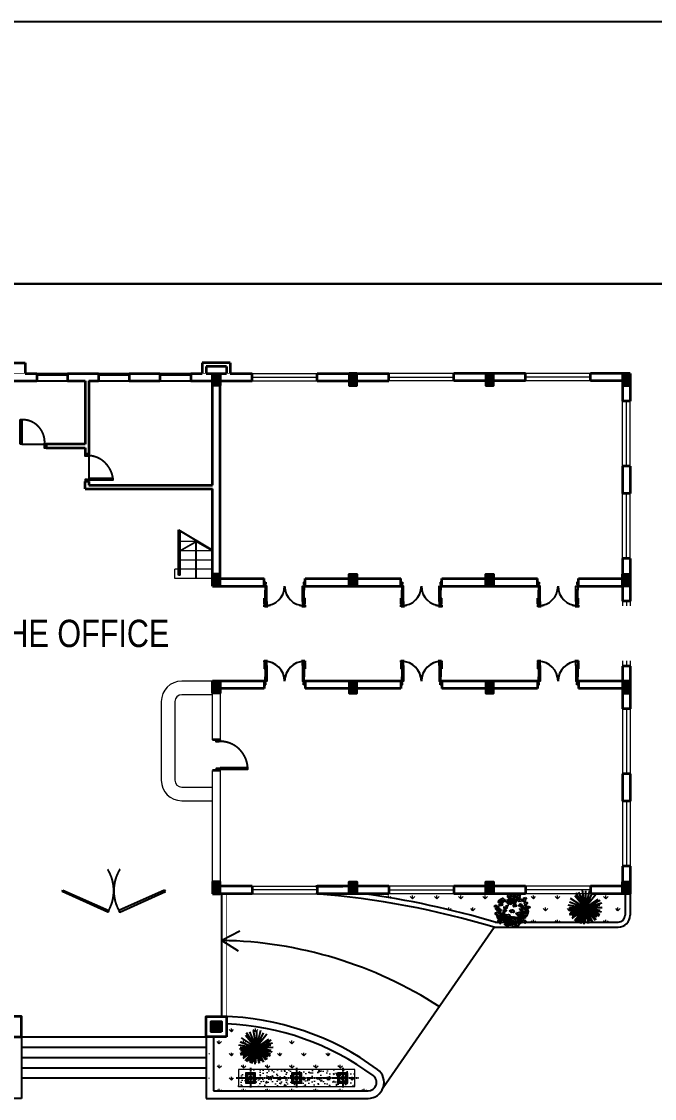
# Model space of a CAD drawing. Extents: x -399171 to -208330, y 1233220 to 1338350.
# Drawn here: x -248999 to -230477, y 1304182 to 1335683 of the extents above; entities that cross this region are included whole.
import ezdxf

# ---------------------------------------------------------------- set-up
doc = ezdxf.new("R2010")
doc.units = 0
doc.linetypes.add('CENTER', pattern=[50.8, 31.75, -6.35, 6.35, -6.35])
doc.linetypes.add('HIDDEN', pattern=[9.525, 6.35, -3.175])
for name, color, linetype in [('1', 1, 'CENTER'), ('2', 2, 'HIDDEN'), ('3', 3, 'Continuous'), ('4', 4, 'Continuous'), ('c', 7, 'Continuous'), ('EVERGREEN', 3, 'Continuous'), ('m1', 144, 'Continuous'), ('NOITHAT', 13, 'Continuous'), ('Road - Đường', 4, 'Continuous'), ('Vat lieu 2', 48, 'Continuous')]:
    doc.layers.add(name, color=color, linetype=linetype)
for name, color, linetype, lineweight in [('8', 8, 'Continuous', 13), ('DTHAY', 4, 'Continuous', 20), ('HATCH', 250, 'Continuous', 9), ('sieu nho', 19, 'Continuous', 9), ('thay2', 151, 'Continuous', 15), ('TUONG', 4, 'Continuous', 35)]:
    doc.layers.add(name, color=color, linetype=linetype, lineweight=lineweight)
doc.styles.add('style1', font='arial.ttf', dxfattribs={"width": 0.8})
pattern_1 = [(90, (497128.1, 1240019.6), (-353.55339, 353.55339), [93.75, -613.35678]), (45, (497128.1, 1240019.6), (-353.5534, 353.5534), [93.75, -406.25]), (135, (497128.1, 1240019.6), (-353.5534, -353.5534), [93.75, -406.25])]

# ---------------------------------------------------------------- blocks, each defined once
blk = doc.blocks.new('A$C76754308')
at = {"color": 0}
for points in [[(0.461, 0.829), (0.49, 0.849), (0.476, 0.883), (0.446, 0.9), (0.471, 0.917), (0.485, 0.966), (0.414, 0.966), (0.381, 0.942), (0.417, 0.904), (0.412, 0.868), (0.437, 0.86)], [(0.592, 0.874), (0.569, 0.875), (0.55, 0.909), (0.528, 0.898), (0.499, 0.928), (0.505, 0.957), (0.531, 0.982), (0.554, 0.967), (0.568, 0.929), (0.593, 0.92), (0.618, 0.93), (0.633, 0.911)], [(0.665, 0.841), (0.683, 0.88), (0.671, 0.906), (0.683, 0.936), (0.716, 0.948), (0.751, 0.93), (0.738, 0.892), (0.747, 0.862), (0.7, 0.828)], [(0.05, 0.645), (0.071, 0.638), (0.081, 0.6), (0.105, 0.605), (0.125, 0.568), (0.112, 0.542), (0.08, 0.524), (0.061, 0.545), (0.058, 0.586), (0.036, 0.601), (0.009, 0.597), (0, 0.62)], [(0.25, 0.703), (0.258, 0.738), (0.224, 0.753), (0.191, 0.746), (0.198, 0.775), (0.175, 0.821), (0.123, 0.773), (0.115, 0.733), (0.167, 0.729), (0.188, 0.699), (0.212, 0.71)], [(0.14, 0.642), (0.154, 0.686), (0.19, 0.664), (0.205, 0.691), (0.234, 0.647), (0.207, 0.647), (0.2, 0.635), (0.171, 0.642), (0.159, 0.628)], [(0.292, 0.732), (0.264, 0.766), (0.236, 0.766), (0.215, 0.791), (0.219, 0.826), (0.25, 0.849), (0.278, 0.82), (0.309, 0.815), (0.319, 0.758)], [(0.328, 0.611), (0.335, 0.579), (0.272, 0.582), (0.289, 0.548), (0.347, 0.553), (0.379, 0.565), (0.386, 0.616), (0.408, 0.64)], [(0.43, 0.72), (0.386, 0.706), (0.382, 0.748), (0.352, 0.743), (0.369, 0.792), (0.385, 0.771), (0.399, 0.773), (0.411, 0.745), (0.43, 0.744)], [(0.473, 0.768), (0.493, 0.792), (0.529, 0.741), (0.546, 0.775), (0.507, 0.818), (0.479, 0.836), (0.434, 0.811), (0.401, 0.814)], [(0.504, 0.688), (0.5, 0.732), (0.473, 0.736), (0.459, 0.761), (0.427, 0.768), (0.437, 0.749), (0.439, 0.72), (0.413, 0.698), (0.415, 0.674), (0.449, 0.698), (0.473, 0.674)], [(0.577, 0.758), (0.584, 0.727), (0.521, 0.729), (0.538, 0.695), (0.596, 0.7), (0.628, 0.712), (0.635, 0.763), (0.657, 0.787)], [(0.538, 0.867), (0.579, 0.852), (0.604, 0.867), (0.635, 0.857), (0.65, 0.826), (0.635, 0.79), (0.596, 0.799), (0.567, 0.787), (0.529, 0.831)], [(0.553, 0.613), (0.567, 0.657), (0.604, 0.635), (0.618, 0.662), (0.647, 0.618), (0.621, 0.618), (0.613, 0.606), (0.584, 0.613), (0.572, 0.599)], [(0.686, 0.831), (0.727, 0.816), (0.751, 0.831), (0.782, 0.821), (0.797, 0.79), (0.782, 0.753), (0.744, 0.763), (0.715, 0.751), (0.676, 0.794)], [(0.735, 0.602), (0.716, 0.644), (0.758, 0.652), (0.751, 0.682), (0.801, 0.669), (0.782, 0.651), (0.784, 0.637), (0.758, 0.623), (0.759, 0.604)], [(0.786, 0.564), (0.813, 0.545), (0.765, 0.505), (0.8, 0.491), (0.839, 0.534), (0.854, 0.564), (0.826, 0.606), (0.825, 0.639)], [(0.925, 0.872), (0.944, 0.842), (0.917, 0.816), (0.883, 0.812), (0.9, 0.787), (0.894, 0.736), (0.829, 0.763), (0.808, 0.799), (0.855, 0.819), (0.865, 0.855), (0.891, 0.853)], [(0.888, 0.616), (0.879, 0.636), (0.901, 0.669), (0.881, 0.684), (0.895, 0.723), (0.923, 0.73), (0.958, 0.719), (0.955, 0.691), (0.927, 0.661), (0.93, 0.635), (0.951, 0.617), (0.94, 0.595)], [(0.152, 0.402), (0.109, 0.393), (0.096, 0.368), (0.064, 0.359), (0.035, 0.379), (0.029, 0.417), (0.067, 0.429), (0.085, 0.455), (0.141, 0.438)], [(0.211, 0.348), (0.183, 0.37), (0.154, 0.347), (0.147, 0.314), (0.123, 0.333), (0.072, 0.333), (0.091, 0.265), (0.124, 0.24), (0.15, 0.285), (0.187, 0.29), (0.188, 0.316)], [(0.14, 0.459), (0.137, 0.478), (0.123, 0.488), (0.12, 0.502), (0.13, 0.536), (0.144, 0.555), (0.154, 0.531), (0.19, 0.517), (0.178, 0.495), (0.185, 0.468), (0.171, 0.449), (0.152, 0.444)], [(0.241, 0.432), (0.248, 0.401), (0.185, 0.403), (0.202, 0.369), (0.26, 0.374), (0.292, 0.386), (0.299, 0.437), (0.321, 0.461)], [(0.256, 0.336), (0.263, 0.304), (0.2, 0.307), (0.217, 0.273), (0.275, 0.278), (0.306, 0.29), (0.314, 0.34), (0.335, 0.365)], [(0.265, 0.48), (0.28, 0.524), (0.316, 0.502), (0.33, 0.529), (0.359, 0.485), (0.333, 0.485), (0.326, 0.473), (0.297, 0.48), (0.285, 0.466)], [(0.347, 0.374), (0.388, 0.36), (0.413, 0.374), (0.444, 0.365), (0.459, 0.333), (0.444, 0.297), (0.405, 0.307), (0.376, 0.294), (0.338, 0.338)], [(0.463, 0.507), (0.504, 0.493), (0.529, 0.507), (0.56, 0.497), (0.575, 0.466), (0.56, 0.43), (0.521, 0.439), (0.492, 0.427), (0.454, 0.471)], [(0.647, 0.427), (0.688, 0.413), (0.712, 0.427), (0.744, 0.418), (0.758, 0.386), (0.744, 0.35), (0.705, 0.36), (0.676, 0.348), (0.637, 0.391)], [(0.763, 0.365), (0.77, 0.333), (0.708, 0.336), (0.724, 0.302), (0.782, 0.307), (0.814, 0.319), (0.821, 0.369), (0.843, 0.394)], [(0.751, 0.427), (0.766, 0.471), (0.802, 0.449), (0.816, 0.476), (0.845, 0.432), (0.819, 0.432), (0.811, 0.42), (0.782, 0.427), (0.77, 0.413)], [(0.811, 0.273), (0.826, 0.316), (0.862, 0.294), (0.877, 0.321), (0.906, 0.278), (0.879, 0.278), (0.872, 0.265), (0.843, 0.273), (0.831, 0.258)], [(0.853, 0.403), (0.894, 0.389), (0.918, 0.403), (0.949, 0.394), (0.964, 0.362), (0.949, 0.326), (0.911, 0.336), (0.882, 0.323), (0.843, 0.367)], [(0.855, 0.456), (0.867, 0.422), (0.903, 0.427), (0.927, 0.451), (0.937, 0.422), (0.981, 0.396), (1, 0.464), (0.985, 0.502), (0.94, 0.478), (0.906, 0.493), (0.891, 0.471)], [(0.884, 0.565), (0.913, 0.582), (0.935, 0.567), (0.976, 0.584), (1.005, 0.608), (1.041, 0.599), (1.031, 0.57), (1.005, 0.57), (0.988, 0.543), (0.961, 0.538), (0.932, 0.538), (0.911, 0.517), (0.879, 0.529)], [(0.205, 0.265), (0.178, 0.263), (0.188, 0.232), (0.161, 0.21), (0.12, 0.205), (0.106, 0.176), (0.094, 0.147), (0.111, 0.137), (0.149, 0.162), (0.154, 0.14), (0.156, 0.121), (0.178, 0.113), (0.185, 0.147), (0.205, 0.183), (0.224, 0.205), (0.258, 0.232), (0.222, 0.241)], [(0.272, 0.186), (0.287, 0.229), (0.323, 0.208), (0.338, 0.234), (0.367, 0.191), (0.34, 0.191), (0.333, 0.179), (0.304, 0.186), (0.292, 0.171)], [(0.309, 0.263), (0.326, 0.282), (0.347, 0.29), (0.359, 0.268), (0.362, 0.236), (0.347, 0.246), (0.326, 0.232), (0.301, 0.234), (0.282, 0.256)], [(0.389, 0.179), (0.353, 0.177), (0.348, 0.141), (0.365, 0.111), (0.334, 0.11), (0.297, 0.075), (0.356, 0.038), (0.398, 0.041), (0.387, 0.092), (0.41, 0.121), (0.393, 0.141)], [(0.39, 0.287), (0.427, 0.261), (0.397, 0.232), (0.418, 0.211), (0.368, 0.195), (0.376, 0.221), (0.366, 0.231), (0.381, 0.257), (0.37, 0.273)], [(0.459, 0.128), (0.466, 0.096), (0.403, 0.099), (0.42, 0.065), (0.478, 0.07), (0.509, 0.082), (0.517, 0.133), (0.538, 0.157)], [(0.405, 0.179), (0.425, 0.198), (0.454, 0.176), (0.471, 0.166), (0.451, 0.142), (0.454, 0.118), (0.425, 0.111), (0.427, 0.133), (0.427, 0.162)], [(0.511, 0.216), (0.486, 0.196), (0.461, 0.253), (0.438, 0.223), (0.468, 0.173), (0.493, 0.15), (0.541, 0.166), (0.573, 0.158)], [(0.483, 0.258), (0.497, 0.302), (0.534, 0.28), (0.548, 0.307), (0.577, 0.263), (0.55, 0.263), (0.543, 0.251), (0.514, 0.258), (0.502, 0.244)], [(0.575, 0.121), (0.58, 0.078), (0.604, 0.063), (0.609, 0.03), (0.588, 0.003), (0.549, 0), (0.54, 0.039), (0.516, 0.06), (0.538, 0.114)], [(0.575, 0.22), (0.558, 0.198), (0.575, 0.179), (0.587, 0.147), (0.601, 0.154), (0.606, 0.198), (0.621, 0.227), (0.633, 0.265), (0.606, 0.299), (0.582, 0.282), (0.596, 0.263)], [(0.634, 0.175), (0.61, 0.149), (0.63, 0.119), (0.662, 0.108), (0.641, 0.086), (0.636, 0.035), (0.706, 0.048), (0.734, 0.079), (0.692, 0.109), (0.689, 0.146), (0.664, 0.149)], [(0.65, 0.249), (0.664, 0.292), (0.7, 0.27), (0.715, 0.297), (0.744, 0.253), (0.717, 0.253), (0.71, 0.241), (0.681, 0.249), (0.669, 0.234)], [(0.72, 0.229), (0.727, 0.198), (0.664, 0.2), (0.681, 0.166), (0.739, 0.171), (0.77, 0.183), (0.778, 0.234), (0.799, 0.258)], [(0.708, 0.123), (0.722, 0.166), (0.758, 0.145), (0.773, 0.171), (0.802, 0.128), (0.775, 0.128), (0.768, 0.116), (0.739, 0.123), (0.727, 0.108)], [(0.835, 0.226), (0.868, 0.197), (0.896, 0.202), (0.922, 0.182), (0.924, 0.147), (0.897, 0.119), (0.865, 0.142), (0.833, 0.141), (0.813, 0.195)]]:
    blk.add_lwpolyline(points, close=True, dxfattribs=at)
blk = doc.blocks.new('A$C0C3937EC')
at = {"color": 0}
for p in [(0.423, 0.995), (0.637, 0.978), (0.518, 0.972), (0.047, 0.65), (0.072, 0.766), (0.202, 0.843), (0.222, 0.92), (0.318, 0.939), (0.713, 0.917), (0.824, 0.872), (0.877, 0.731), (0.949, 0.698), (0, 0.564), (0.027, 0.448), (0.046, 0.499), (0.046, 0.306), (0.05, 0.404), (0.054, 0.271), (0.071, 0.347), (0.129, 0.244), (0.13, 0.163), (0.143, 0.191), (0.16, 0.411), (0.194, 0.108), (0.231, 0.078), (0.273, 0.237), (0.273, 0.115), (0.308, 0.073), (0.35, 0.187), (0.35, 0.023), (0.389, 0.019), (0.406, 0.17), (0.437, 0.159), (0.458, 0.059), (0.48, 0), (0.507, 0.035), (0.994, 0.613), (0.951, 0.6), (0.937, 0.547), (0.851, 0.531), (0.988, 0.487), (1.005, 0.482), (0.836, 0.477), (0.555, 0.165), (0.693, 0.223), (0.704, 0.085), (0.649, 0.086), (0.604, 0.021), (0.792, 0.334), (0.861, 0.214), (0.811, 0.191), (0.798, 0.113), (0.949, 0.397), (0.913, 0.355), (0.934, 0.279), (0.528, 0.154), (0.618, 0.173), (0.7, 0.214), (0.611, 0.012), (0.768, 0.275), (0.734, 0.057), (0.818, 0.352), (0.842, 0.132), (0.846, 0.439), (0.927, 0.233), (0.982, 0.352)]:
    blk.add_line(p, (0.508, 0.476), dxfattribs=at)

msp = doc.modelspace()

# ---------------------------------------------------------------- hatches: boundary and pattern name
at = {"layer": '8'}
h = msp.add_hatch(dxfattribs=at)
h.set_pattern_fill('AR-CONC', color=256, scale=50)
h.set_pattern_definition([(50, (670150.3, 2586005.2), (358.63009, -31.37607), [37.5, -412.5]), (355, (670150.3, 2586005.2), (-69.37567, 376.09607), [30, -330]), (100.451444, (670180.2, 2586002.58), (289.25442, 344.719995), [31.8701, -350.57106]), (46.1842, (670150.3, 2586105.2), (533.62067, -82.75964), [56.25, -618.75]), (96.635635, (670194.77, 2586098.3), (467.33097, 487.0593), [47.80517, -525.85688]), (351.184164, (670150.3, 2586105.2), (467.33097, 487.0593), [45, -495]), (21, (670200.3, 2586080.2), (298.453526, -201.309445), [37.5, -412.5]), (326, (670200.3, 2586080.2), (121.65767, 362.57502), [30, -330]), (71.451445, (670225.17, 2586063.4), (420.11119, 161.26558), [31.870095, -350.57106]), (37.5, (670150.3, 2586005.19), (6.079928, 166.446927), [0, -326, 0, -335, 0, -331.25]), (7.5, (670150.3, 2586005.19), (131.534769, 197.205856), [0, -191, 0, -318.5, 0, -126.25]), (327.5, (670038.8, 2586005.19), (266.911218, -11.277436), [0, -125, 0, -390, 0, -517.5]), (317.5, (669988.8, 2586005.2), (291.593085, 50.05249), [0, -162.5, 0, -259, 0, -367.5])])
h.paths.add_polyline_path([(-242649, 1305031), (-242649, 1304531), (-239249, 1304531), (-239249, 1305031)])
at = {"layer": 'HATCH'}
h = msp.add_hatch(color=256, dxfattribs=at)
h.paths.add_polyline_path([(-243189, 1325041), (-243409, 1325041), (-243409, 1325281), (-243189, 1325281)])
h.paths.add_polyline_path([(-243189, 1325281), (-243409, 1325281), (-243409, 1325391), (-243189, 1325391)])
h = msp.add_hatch(color=256, dxfattribs=at)
h.paths.add_polyline_path([(-239409, 1325041), (-239189, 1325041), (-239189, 1325281), (-239409, 1325281)])
h.paths.add_polyline_path([(-239409, 1325281), (-239189, 1325281), (-239189, 1325391), (-239409, 1325391)])
h = msp.add_hatch(color=256, dxfattribs=at)
h.paths.add_polyline_path([(-235409, 1325041), (-235189, 1325041), (-235189, 1325281), (-235409, 1325281)])
h.paths.add_polyline_path([(-235409, 1325281), (-235189, 1325281), (-235189, 1325391), (-235409, 1325391)])
h = msp.add_hatch(color=256, dxfattribs=at)
h.paths.add_polyline_path([(-231409, 1325041), (-231189, 1325041), (-231189, 1325281), (-231409, 1325281)])
h.paths.add_polyline_path([(-231409, 1325281), (-231189, 1325281), (-231189, 1325391), (-231409, 1325391)])
h = msp.add_hatch(color=256, dxfattribs=at)
h.paths.add_polyline_path([(-243189, 1319521), (-243409, 1319521), (-243409, 1319281), (-243189, 1319281)])
h.paths.add_polyline_path([(-243189, 1319281), (-243409, 1319281), (-243409, 1319171), (-243189, 1319171)])
h = msp.add_hatch(color=256, dxfattribs=at)
h.paths.add_polyline_path([(-239409, 1319521), (-239189, 1319521), (-239189, 1319281), (-239409, 1319281)])
h.paths.add_polyline_path([(-239409, 1319281), (-239189, 1319281), (-239189, 1319171), (-239409, 1319171)])
h = msp.add_hatch(color=256, dxfattribs=at)
h.paths.add_polyline_path([(-235409, 1319521), (-235189, 1319521), (-235189, 1319281), (-235409, 1319281)])
h.paths.add_polyline_path([(-235409, 1319281), (-235189, 1319281), (-235189, 1319171), (-235409, 1319171)])
h = msp.add_hatch(color=256, dxfattribs=at)
h.paths.add_polyline_path([(-231409, 1319521), (-231189, 1319521), (-231189, 1319281), (-231409, 1319281)])
h.paths.add_polyline_path([(-231409, 1319281), (-231189, 1319281), (-231189, 1319171), (-231409, 1319171)])
h = msp.add_hatch(color=256, dxfattribs=at)
h.paths.add_polyline_path([(-243189, 1316041), (-243409, 1316041), (-243409, 1316281), (-243189, 1316281)])
h.paths.add_polyline_path([(-243189, 1316281), (-243409, 1316281), (-243409, 1316391), (-243189, 1316391)])
h = msp.add_hatch(color=256, dxfattribs=at)
h.paths.add_polyline_path([(-239409, 1316041), (-239189, 1316041), (-239189, 1316281), (-239409, 1316281)])
h.paths.add_polyline_path([(-239409, 1316281), (-239189, 1316281), (-239189, 1316391), (-239409, 1316391)])
h = msp.add_hatch(color=256, dxfattribs=at)
h.paths.add_polyline_path([(-235409, 1316041), (-235189, 1316041), (-235189, 1316281), (-235409, 1316281)])
h.paths.add_polyline_path([(-235409, 1316281), (-235189, 1316281), (-235189, 1316391), (-235409, 1316391)])
h = msp.add_hatch(color=256, dxfattribs=at)
h.paths.add_polyline_path([(-231409, 1316041), (-231189, 1316041), (-231189, 1316281), (-231409, 1316281)])
h.paths.add_polyline_path([(-231409, 1316281), (-231189, 1316281), (-231189, 1316391), (-231409, 1316391)])
h = msp.add_hatch(color=256, dxfattribs=at)
h.paths.add_polyline_path([(-243189, 1310521), (-243409, 1310521), (-243409, 1310281), (-243189, 1310281)])
h.paths.add_polyline_path([(-243189, 1310281), (-243409, 1310281), (-243409, 1310171), (-243189, 1310171)])
h = msp.add_hatch(color=256, dxfattribs=at)
h.paths.add_polyline_path([(-239409, 1310521), (-239189, 1310521), (-239189, 1310281), (-239409, 1310281)])
h.paths.add_polyline_path([(-239409, 1310281), (-239189, 1310281), (-239189, 1310171), (-239409, 1310171)])
h = msp.add_hatch(color=256, dxfattribs=at)
h.paths.add_polyline_path([(-235409, 1310521), (-235189, 1310521), (-235189, 1310281), (-235409, 1310281)])
h.paths.add_polyline_path([(-235409, 1310281), (-235189, 1310281), (-235189, 1310171), (-235409, 1310171)])
h = msp.add_hatch(color=256, dxfattribs=at)
h.paths.add_polyline_path([(-231409, 1310521), (-231189, 1310521), (-231189, 1310281), (-231409, 1310281)])
h.paths.add_polyline_path([(-231409, 1310281), (-231189, 1310281), (-231189, 1310171), (-231409, 1310171)])
h = msp.add_hatch(dxfattribs=at)
h.set_pattern_fill('GRASS', color=80, scale=500, style=0)
h.set_pattern_definition(pattern_1)
h.paths.add_polyline_path([(-231339, 1310171), (-232349, 1310171), (-234249, 1310171), (-236349, 1310171), (-238249, 1310171), (-239002, 1310171, -0.038357), (-235142, 1309341), (-231539, 1309341, 0.414214), (-231339, 1309541)])
h = msp.add_hatch(dxfattribs=at)
h.set_pattern_fill('GRASS', color=80, scale=500, style=0)
h.set_pattern_definition(pattern_1)
edge = h.paths.add_edge_path()
edge.add_arc((-238860, 1304652), 250, 270, 364.9756)
edge.add_arc((-243485, 1298545), 7831, 51.504, 85.956)
edge.add_line((-242933, 1306356), (-242933, 1305981))
edge.add_line((-242933, 1305981), (-243513, 1305981))
edge.add_line((-243513, 1305981), (-243513, 1304402))
edge.add_line((-243513, 1304402), (-238860, 1304402))
msp.add_hatch(color=256, dxfattribs=at).paths.add_polyline_path([(-243449, 1306431), (-243149, 1306431), (-243149, 1306131), (-243449, 1306131)])

# ---------------------------------------------------------------- linework, layer by layer
at = {"layer": '1'}
for p, q in [((-242722, 1304781), (-239124, 1304781)), ((-242299, 1305074), (-242299, 1304500)), ((-240949, 1305074), (-240949, 1304500)), ((-239599, 1305074), (-239599, 1304500))]:
    msp.add_line(p, q, dxfattribs=at)
at = {"layer": '3'}
for points in [[(-242419, 1304661), (-242179, 1304661), (-242179, 1304901), (-242419, 1304901)], [(-242399, 1304681), (-242199, 1304681), (-242199, 1304881), (-242399, 1304881)], [(-241069, 1304661), (-240829, 1304661), (-240829, 1304901), (-241069, 1304901)], [(-241049, 1304681), (-240849, 1304681), (-240849, 1304881), (-241049, 1304881)], [(-239719, 1304661), (-239479, 1304661), (-239479, 1304901), (-239719, 1304901)], [(-239699, 1304681), (-239499, 1304681), (-239499, 1304881), (-239699, 1304881)]]:
    msp.add_lwpolyline(points, close=True, dxfattribs=at)
for centre in [(-242299, 1304781), (-240949, 1304781), (-239599, 1304781)]:
    msp.add_circle(centre, 44.5, dxfattribs=at)
at = {"layer": '4'}
for p, q in [((-378173, 1335683), (-216005, 1335683)), ((-378173, 1328008), (-216005, 1328008)), ((-216005, 1328008), (-378173, 1328008))]:
    msp.add_line(p, q, dxfattribs=at)
at = {"layer": '8'}
msp.add_lwpolyline([(-239249, 1305031), (-242649, 1305031), (-242649, 1304531), (-239249, 1304531), (-239249, 1305031)], dxfattribs=at)
for points in [[(-242449, 1304631), (-242149, 1304631), (-242149, 1304931), (-242449, 1304931)], [(-241099, 1304631), (-240799, 1304631), (-240799, 1304931), (-241099, 1304931)], [(-239749, 1304631), (-239449, 1304631), (-239449, 1304931), (-239749, 1304931)]]:
    msp.add_lwpolyline(points, close=True, dxfattribs=at)
at = {"layer": 'c', "const_width": 15}
msp.add_lwpolyline([(-231189, 1325391), (-231189, 1310171), (-242995, 1310171), (-242999, 1305981), (-249599, 1305981), (-249599, 1310171), (-261409, 1310171), (-261409, 1317571), (-263809, 1317571), (-263809, 1323141), (-261409, 1323141), (-261409, 1325392), (-231189, 1325391)], dxfattribs=at)
at = {"layer": 'DTHAY'}
for p, q in [((-243409, 1314671), (-243409, 1316391)), ((-243189, 1316171), (-243189, 1314671)), ((-243409, 1310171), (-243409, 1313771)), ((-243189, 1313771), (-243189, 1310391))]:
    msp.add_line(p, q, dxfattribs=at)
at = {"layer": 'm1'}
for p, q in [((-248994, 1323321), (-248324, 1323321)), ((-247029, 1322986), (-247029, 1322276))]:
    msp.add_line(p, q, dxfattribs=at)
at = {"layer": 'NOITHAT'}
for points in [[(-249034, 1323321), (-249034, 1324031), (-248994, 1324031), (-248994, 1323321)], [(-248279, 1323211), (-248279, 1323321), (-248324, 1323321), (-248324, 1323281), (-248339, 1323281), (-248339, 1323211)], [(-247139, 1323031), (-247029, 1323031), (-247029, 1322986), (-247069, 1322986), (-247069, 1322971), (-247139, 1322971)], [(-247139, 1322231), (-247029, 1322231), (-247029, 1322276), (-247069, 1322276), (-247069, 1322291), (-247139, 1322291)], [(-247029, 1322276), (-246319, 1322276), (-246319, 1322316), (-247029, 1322316)], [(-241849, 1319281), (-241849, 1319221), (-241874, 1319221), (-241874, 1319171), (-241899, 1319171), (-241899, 1319281)], [(-240749, 1319281), (-240749, 1319221), (-240724, 1319221), (-240724, 1319171), (-240699, 1319171), (-240699, 1319281)], [(-237849, 1319281), (-237849, 1319221), (-237874, 1319221), (-237874, 1319171), (-237899, 1319171), (-237899, 1319281)], [(-236749, 1319281), (-236749, 1319221), (-236724, 1319221), (-236724, 1319171), (-236699, 1319171), (-236699, 1319281)], [(-233849, 1319281), (-233849, 1319221), (-233874, 1319221), (-233874, 1319171), (-233899, 1319171), (-233899, 1319281)], [(-232749, 1319281), (-232749, 1319221), (-232724, 1319221), (-232724, 1319171), (-232699, 1319171), (-232699, 1319281)], [(-241849, 1316281), (-241849, 1316341), (-241874, 1316341), (-241874, 1316391), (-241899, 1316391), (-241899, 1316281)], [(-240749, 1316281), (-240749, 1316341), (-240724, 1316341), (-240724, 1316391), (-240699, 1316391), (-240699, 1316281)], [(-237849, 1316281), (-237849, 1316341), (-237874, 1316341), (-237874, 1316391), (-237899, 1316391), (-237899, 1316281)], [(-236749, 1316281), (-236749, 1316341), (-236724, 1316341), (-236724, 1316391), (-236699, 1316391), (-236699, 1316281)], [(-233849, 1316281), (-233849, 1316341), (-233874, 1316341), (-233874, 1316391), (-233899, 1316391), (-233899, 1316281)], [(-232749, 1316281), (-232749, 1316341), (-232724, 1316341), (-232724, 1316391), (-232699, 1316391), (-232699, 1316281)], [(-243299, 1314671), (-243189, 1314671), (-243189, 1314626), (-243229, 1314626), (-243229, 1314611), (-243299, 1314611)], [(-243299, 1313771), (-243189, 1313771), (-243189, 1313816), (-243229, 1313816), (-243229, 1313831), (-243299, 1313831)], [(-243189, 1313816), (-242379, 1313816), (-242379, 1313856), (-243189, 1313856)]]:
    msp.add_lwpolyline(points, close=True, dxfattribs=at)
for points in [[(-241874, 1319051), (-241824, 1319051), (-241824, 1319171), (-241874, 1319171), (-241874, 1319051)], [(-240724, 1319051), (-240774, 1319051), (-240774, 1319171), (-240724, 1319171), (-240724, 1319051)], [(-237874, 1319051), (-237824, 1319051), (-237824, 1319171), (-237874, 1319171), (-237874, 1319051)], [(-236724, 1319051), (-236774, 1319051), (-236774, 1319171), (-236724, 1319171), (-236724, 1319051)], [(-233874, 1319051), (-233824, 1319051), (-233824, 1319171), (-233874, 1319171), (-233874, 1319051)], [(-232724, 1319051), (-232774, 1319051), (-232774, 1319171), (-232724, 1319171), (-232724, 1319051)], [(-241874, 1316511), (-241824, 1316511), (-241824, 1316391), (-241874, 1316391), (-241874, 1316511)], [(-240724, 1316511), (-240774, 1316511), (-240774, 1316391), (-240724, 1316391), (-240724, 1316511)], [(-237874, 1316511), (-237824, 1316511), (-237824, 1316391), (-237874, 1316391), (-237874, 1316511)], [(-236724, 1316511), (-236774, 1316511), (-236774, 1316391), (-236724, 1316391), (-236724, 1316511)], [(-233874, 1316511), (-233824, 1316511), (-233824, 1316391), (-233874, 1316391), (-233874, 1316511)], [(-232724, 1316511), (-232774, 1316511), (-232774, 1316391), (-232724, 1316391), (-232724, 1316511)]]:
    msp.add_lwpolyline(points, dxfattribs=at)
at = {"layer": 'NOITHAT', "linetype": 'HIDDEN', "ltscale": 500}
for points in [[(-247787, 1310279), (-246447, 1309679), (-246472, 1309636), (-247812, 1310236)], [(-244811, 1310279), (-246150, 1309679), (-246125, 1309636), (-244786, 1310236)]]:
    msp.add_lwpolyline(points, close=True, dxfattribs=at)
at = {"layer": 'NOITHAT', "linetype": 'HIDDEN', "ltscale": 200}
for centre, radius, start, end in [((-248971, 1323384), 650, 354.4135, 95.5865), ((-247080, 1322225), 763, 3.8597, 86.1403), ((-243189, 1313816), 810, 0, 90)]:
    msp.add_arc(centre, radius, start, end, dxfattribs=at)
at = {"layer": 'NOITHAT', "linetype": 'HIDDEN', "ltscale": 500}
for centre, start, end in [((-247499, 1310258), 328.8065, 31.1935), ((-245099, 1310258), 148.8065, 211.1935)]:
    msp.add_arc(centre, 1200, start, end, dxfattribs=at)
at = {"layer": 'Road - Đường', "color": 6}
for p, q in [((-243134, 1306585), (-243134, 1310171, 3376)), ((-231339, 1310171), (-231339, 1309541)), ((-231189, 1310171), (-231189, 1309541)), ((-238414, 1304506), (-235164, 1309191)), ((-235164, 1309191), (-231539, 1309191)), ((-235142, 1309341), (-231539, 1309341)), ((-248999, 1305981), (-248999, 1304182)), ((-243599, 1305981), (-243599, 1304182)), ((-243379, 1305981), (-243379, 1304402)), ((-248999, 1305681), (-243599, 1305681)), ((-248999, 1305381), (-243599, 1305381)), ((-248999, 1305081), (-243599, 1305081)), ((-248999, 1304781), (-243599, 1304781)), ((-248999, 1304182), (-253740, 1304182)), ((-243599, 1304182), (-238858, 1304182)), ((-243379, 1304402), (-238860, 1304402))]:
    msp.add_line(p, q, dxfattribs=at)
for centre, radius, start, end in [((-242473, 1284640), 25616, 73.4217, 85.333), ((-242473, 1284640), 25766, 73.4704, 82.2569), ((-231539, 1309541), 200, 270, 0), ((-231539, 1309541), 350, 270, 0), ((-243326, 1296751), 12053, 57.0774, 89.0883), ((-243312, 1298621), 7966, 53.5728, 88.7192), ((-243351, 1298545), 7831, 53.6685, 87.4219), ((-238860, 1304652), 470, 270, 53.6685), ((-238860, 1304652), 250, 270, 53.6685)]:
    msp.add_arc(centre, radius, start, end, dxfattribs=at)
at = {"layer": 'sieu nho'}
for p, q in [((-242249, 1325391), (-240349, 1325391)), ((-242249, 1325281), (-240349, 1325281)), ((-236349, 1325391), (-238249, 1325391)), ((-238249, 1325281), (-236349, 1325281)), ((-232349, 1325391), (-234249, 1325391)), ((-232349, 1325281), (-234249, 1325281)), ((-242249, 1325171), (-240349, 1325171)), ((-236349, 1325171), (-238249, 1325171)), ((-232349, 1325171), (-234249, 1325171)), ((-231409, 1322681), (-231409, 1324581)), ((-231299, 1322681), (-231299, 1324581)), ((-231189, 1322681), (-231189, 1324581)), ((-231409, 1319981), (-231409, 1321881)), ((-231299, 1319981), (-231299, 1321881)), ((-231189, 1319981), (-231189, 1321881)), ((-231409, 1318731), (-231409, 1316831)), ((-231299, 1318731), (-231299, 1316831)), ((-231189, 1318731), (-231189, 1316831)), ((-231409, 1315581), (-231409, 1313681)), ((-231299, 1315581), (-231299, 1313681)), ((-231189, 1315581), (-231189, 1313681)), ((-231409, 1312881), (-231409, 1310981)), ((-231299, 1312881), (-231299, 1310981)), ((-231189, 1312881), (-231189, 1310981)), ((-242249, 1310391), (-240349, 1310391)), ((-240349, 1310281), (-242249, 1310281)), ((-242249, 1310171), (-240349, 1310171)), ((-236349, 1310391), (-238249, 1310391)), ((-238249, 1310281), (-236349, 1310281)), ((-236349, 1310171), (-238249, 1310171)), ((-232349, 1310391), (-234249, 1310391)), ((-232349, 1310281), (-234249, 1310281)), ((-232349, 1310171), (-234249, 1310171))]:
    msp.add_line(p, q, dxfattribs=at)
at = {"layer": 'thay2', "ltscale": 0.5}
for p, q in [((-244289, 1320741), (-244359, 1320741)), ((-243832, 1320471), (-244359, 1320471)), ((-243409, 1320201), (-244359, 1320201)), ((-243409, 1319931), (-244359, 1319931)), ((-244509, 1319391), (-244509, 1319661)), ((-244409, 1319661), (-244509, 1319661)), ((-243409, 1319661), (-244359, 1319661)), ((-243409, 1319391), (-244509, 1319391)), ((-244409, 1319491), (-244359, 1319491)), ((-243409, 1316391), (-244309, 1316391)), ((-243409, 1315991), (-244309, 1315991)), ((-244909, 1315791), (-244909, 1313491)), ((-244509, 1315791), (-244509, 1313491)), ((-244309, 1313291), (-243409, 1313291)), ((-244309, 1312891), (-243409, 1312891))]:
    msp.add_line(p, q, dxfattribs=at)
for centre, radius, start, end in [((-244309, 1315791), 600, 90, 180), ((-244309, 1315791), 200, 90, 180), ((-244309, 1313491), 600, 180, 270), ((-244309, 1313491), 200, 180, 270)]:
    msp.add_arc(centre, radius, start, end, dxfattribs=at)
at = {"layer": 'TUONG', "ltscale": 20}
for p, q in [((-249709, 1325701), (-248889, 1325701)), ((-248889, 1325701), (-248889, 1325391)), ((-243709, 1325701), (-243709, 1325391)), ((-242889, 1325701), (-243709, 1325701)), ((-243599, 1325591), (-243599, 1325391)), ((-242999, 1325591), (-243599, 1325591)), ((-242999, 1325591), (-242999, 1325391)), ((-242889, 1325701), (-242889, 1325391)), ((-248889, 1325391), (-248549, 1325391)), ((-248549, 1325391), (-248549, 1325171)), ((-247649, 1325391), (-247649, 1325171)), ((-246749, 1325391), (-246749, 1325171)), ((-245849, 1325391), (-245849, 1325171)), ((-244949, 1325391), (-244949, 1325171)), ((-244049, 1325391), (-243709, 1325391)), ((-244049, 1325391), (-244049, 1325171)), ((-243599, 1325391), (-242999, 1325391)), ((-243409, 1325041), (-243409, 1325391)), ((-243409, 1322121), (-243409, 1325281)), ((-243189, 1319171), (-243189, 1325281)), ((-242889, 1325391), (-242249, 1325391)), ((-242249, 1325171), (-242249, 1325391)), ((-240349, 1325171), (-240349, 1325391)), ((-240349, 1325391), (-238249, 1325391)), ((-238249, 1325171), (-238249, 1325391)), ((-236349, 1325171), (-236349, 1325391)), ((-234249, 1325391), (-236349, 1325391)), ((-234249, 1325171), (-234249, 1325391)), ((-232349, 1325171), (-232349, 1325391)), ((-231189, 1325391), (-232349, 1325391)), ((-231189, 1325391), (-231189, 1324581)), ((-250349, 1325171), (-248549, 1325171)), ((-247649, 1325171), (-247139, 1325171)), ((-247139, 1325171), (-247139, 1323321)), ((-247029, 1325171), (-247029, 1323031)), ((-244049, 1325171), (-242249, 1325171)), ((-240349, 1325171), (-238249, 1325171)), ((-234249, 1325171), (-236349, 1325171)), ((-231409, 1325171), (-232349, 1325171)), ((-231409, 1325171), (-231409, 1324581)), ((-231189, 1324581), (-231409, 1324581)), ((-248279, 1323321), (-248279, 1323211)), ((-248279, 1323211), (-247139, 1323211)), ((-247139, 1323211), (-247139, 1323031)), ((-247029, 1323031), (-247139, 1323031)), ((-231409, 1322681), (-231409, 1321881)), ((-231189, 1322681), (-231409, 1322681)), ((-231189, 1322681), (-231189, 1321881)), ((-247029, 1322231), (-247139, 1322231)), ((-247029, 1322231), (-247029, 1322121)), ((-247029, 1322121), (-243409, 1322121)), ((-247139, 1322011), (-243409, 1322011)), ((-243409, 1319171), (-243409, 1322011)), ((-231189, 1321881), (-231409, 1321881)), ((-231189, 1319981), (-231409, 1319981)), ((-243409, 1319391), (-241899, 1319391)), ((-240699, 1319391), (-237899, 1319391)), ((-236699, 1319391), (-233899, 1319391)), ((-232699, 1319391), (-231409, 1319391)), ((-243409, 1319171), (-241899, 1319171)), ((-240699, 1319171), (-237899, 1319171)), ((-236699, 1319171), (-233899, 1319171)), ((-232699, 1319171), (-231409, 1319171)), ((-241899, 1316391), (-243409, 1316391)), ((-241899, 1316171), (-243189, 1316171)), ((-237899, 1316391), (-240699, 1316391)), ((-237899, 1316171), (-240699, 1316171)), ((-233899, 1316391), (-236699, 1316391)), ((-233899, 1316171), (-236699, 1316171)), ((-231409, 1316391), (-232699, 1316391)), ((-231409, 1316171), (-232699, 1316171)), ((-231189, 1315581), (-231409, 1315581)), ((-243189, 1314671), (-243409, 1314671)), ((-243189, 1313771), (-243409, 1313771)), ((-231409, 1313681), (-231409, 1312881)), ((-231189, 1313681), (-231409, 1313681)), ((-231189, 1313681), (-231189, 1312881)), ((-231189, 1312881), (-231409, 1312881)), ((-231409, 1310981), (-231409, 1310391)), ((-231189, 1310981), (-231409, 1310981)), ((-231189, 1310981), (-231189, 1310171)), ((-242249, 1310171), (-243409, 1310171)), ((-242249, 1310391), (-243189, 1310391)), ((-242249, 1310391), (-242249, 1310171)), ((-240389, 1310391), (-239599, 1310391)), ((-238249, 1310391), (-240349, 1310391)), ((-240349, 1310391), (-240349, 1310171)), ((-238249, 1310171), (-240349, 1310171)), ((-238249, 1310391), (-238249, 1310171)), ((-236349, 1310391), (-236349, 1310171)), ((-234249, 1310391), (-236349, 1310391)), ((-234249, 1310171), (-236349, 1310171)), ((-234249, 1310391), (-234249, 1310171)), ((-232349, 1310391), (-232349, 1310171)), ((-231409, 1310391), (-232349, 1310391)), ((-231189, 1310171), (-232349, 1310171))]:
    msp.add_line(p, q, dxfattribs=at)
at = {"layer": 'TUONG'}
for p, q in [((-247649, 1325391), (-246749, 1325391)), ((-245849, 1325391), (-244949, 1325391)), ((-247029, 1325171), (-246749, 1325171)), ((-245849, 1325171), (-244949, 1325171)), ((-247139, 1323321), (-248279, 1323321)), ((-247139, 1322011), (-247139, 1322231)), ((-241899, 1319171), (-241899, 1319391)), ((-240699, 1319171), (-240699, 1319391)), ((-237899, 1319171), (-237899, 1319391)), ((-236699, 1319171), (-236699, 1319391)), ((-233899, 1319171), (-233899, 1319391)), ((-232699, 1319171), (-232699, 1319391)), ((-241899, 1316391), (-241899, 1316171)), ((-240699, 1316391), (-240699, 1316171)), ((-237899, 1316391), (-237899, 1316171)), ((-236699, 1316391), (-236699, 1316171)), ((-233899, 1316391), (-233899, 1316171)), ((-232699, 1316391), (-232699, 1316171))]:
    msp.add_line(p, q, dxfattribs=at)
for points in [[(-243409, 1325391), (-243189, 1325391), (-243189, 1325041), (-243409, 1325041)], [(-239189, 1325391), (-239409, 1325391), (-239409, 1325041), (-239189, 1325041)], [(-235189, 1325391), (-235409, 1325391), (-235409, 1325041), (-235189, 1325041)], [(-231189, 1325391), (-231409, 1325391), (-231409, 1325041), (-231189, 1325041)], [(-243409, 1319171), (-243189, 1319171), (-243189, 1319521), (-243409, 1319521)], [(-239189, 1319171), (-239409, 1319171), (-239409, 1319521), (-239189, 1319521)], [(-235189, 1319171), (-235409, 1319171), (-235409, 1319521), (-235189, 1319521)], [(-231189, 1319171), (-231409, 1319171), (-231409, 1319521), (-231189, 1319521)], [(-243409, 1316391), (-243189, 1316391), (-243189, 1316041), (-243409, 1316041)], [(-239189, 1316391), (-239409, 1316391), (-239409, 1316041), (-239189, 1316041)], [(-235189, 1316391), (-235409, 1316391), (-235409, 1316041), (-235189, 1316041)], [(-231189, 1316391), (-231409, 1316391), (-231409, 1316041), (-231189, 1316041)], [(-243409, 1310171), (-243189, 1310171), (-243189, 1310521), (-243409, 1310521)], [(-239189, 1310171), (-239409, 1310171), (-239409, 1310521), (-239189, 1310521)], [(-235189, 1310171), (-235409, 1310171), (-235409, 1310521), (-235189, 1310521)], [(-231189, 1310171), (-231409, 1310171), (-231409, 1310521), (-231189, 1310521)]]:
    msp.add_lwpolyline(points, close=True, dxfattribs=at)
at = {"layer": 'TUONG', "ltscale": 20}
for points in [[(-249599, 1305981), (-248999, 1305981), (-248999, 1306581), (-249599, 1306581)], [(-242999, 1305981), (-243599, 1305981), (-243599, 1306581), (-242999, 1306581)], [(-243149, 1306131), (-243449, 1306131), (-243449, 1306431), (-243149, 1306431)]]:
    msp.add_lwpolyline(points, close=True, dxfattribs=at)
at = {"layer": 'Vat lieu 2'}
for p, q in [((-248549, 1325391), (-247649, 1325391)), ((-247649, 1325336), (-248549, 1325336)), ((-246749, 1325391), (-245849, 1325391)), ((-245849, 1325336), (-246749, 1325336)), ((-244949, 1325391), (-244049, 1325391)), ((-244049, 1325336), (-244949, 1325336)), ((-248549, 1325171), (-247649, 1325171)), ((-246749, 1325171), (-245849, 1325171)), ((-244949, 1325171), (-244049, 1325171)), ((-244409, 1319491), (-244409, 1320812)), ((-244409, 1320812), (-243409, 1320221)), ((-244359, 1319491), (-244359, 1320782)), ((-243884, 1319391), (-243884, 1320502)), ((-242609, 1309079), (-243134, 1308803)), ((-243134, 1308803), (-242656, 1308502)), ((-248999, 1305981), (-243599, 1305981))]:
    msp.add_line(p, q, dxfattribs=at)
at = {"layer": 'Vat lieu 2', "const_width": 50}
msp.add_lwpolyline([(-244359, 1320201), (-243884, 1320471), (-243409, 1320201)], dxfattribs=at)

# ---------------------------------------------------------------- block references
at = {"layer": 'EVERGREEN', "xscale": 1000, "yscale": 1000, "zscale": 1000}
for name, p in [('A$C76754308', (-235162, 1309191)), ('A$C0C3937EC', (-233014, 1309279)), ('A$C0C3937EC', (-242645, 1305188))]:
    msp.add_blockref(name, p, dxfattribs=at)

# ---------------------------------------------------------------- next in the draw order: texts
at = {"layer": '2', "insert": (-250038, 1318185), "char_height": 800, "width": 19147.36, "attachment_point": 1, "style": 'style1', "bg_fill": 2}
msp.add_mtext('VHE OFFICE', dxfattribs=at)

# ---------------------------------------------------------------- next in the draw order: linework, layer by layer
at = {"layer": 'NOITHAT', "linetype": 'Continuous'}
for p, q in [((-241849, 1319051), (-241849, 1318716)), ((-240749, 1319051), (-240749, 1318716)), ((-237849, 1319051), (-237849, 1318716)), ((-236749, 1319051), (-236749, 1318716)), ((-233849, 1319051), (-233849, 1318716)), ((-232749, 1319051), (-232749, 1318716)), ((-241849, 1316511), (-241849, 1316846)), ((-240749, 1316511), (-240749, 1316846)), ((-237849, 1316511), (-237849, 1316846)), ((-236749, 1316511), (-236749, 1316846)), ((-233849, 1316511), (-233849, 1316846)), ((-232749, 1316511), (-232749, 1316846))]:
    msp.add_line(p, q, dxfattribs=at)
at = {"layer": 'NOITHAT'}
for p, q in [((-241824, 1318716), (-241824, 1319051)), ((-240774, 1318716), (-240774, 1319051)), ((-237824, 1318716), (-237824, 1319051)), ((-236774, 1318716), (-236774, 1319051)), ((-233824, 1318716), (-233824, 1319051)), ((-232774, 1318716), (-232774, 1319051)), ((-241874, 1318647), (-241874, 1318675)), ((-240724, 1318647), (-240724, 1318675)), ((-237874, 1318647), (-237874, 1318675)), ((-236724, 1318647), (-236724, 1318675)), ((-233874, 1318647), (-233874, 1318675)), ((-232724, 1318647), (-232724, 1318675)), ((-241874, 1318596), (-241924, 1318596)), ((-241874, 1318596), (-241874, 1318546)), ((-241824, 1318596), (-241824, 1318546)), ((-240774, 1318596), (-240774, 1318546)), ((-240724, 1318596), (-240674, 1318596)), ((-240724, 1318596), (-240724, 1318546)), ((-237874, 1318596), (-237924, 1318596)), ((-237874, 1318596), (-237874, 1318546)), ((-237824, 1318596), (-237824, 1318546)), ((-236774, 1318596), (-236774, 1318546)), ((-236724, 1318596), (-236724, 1318546)), ((-236724, 1318596), (-236674, 1318596)), ((-233874, 1318596), (-233924, 1318596)), ((-233874, 1318596), (-233874, 1318546)), ((-233824, 1318596), (-233824, 1318546)), ((-232774, 1318596), (-232774, 1318546)), ((-232724, 1318596), (-232674, 1318596)), ((-232724, 1318596), (-232724, 1318546)), ((-241874, 1316966), (-241924, 1316966)), ((-241874, 1316966), (-241874, 1317016)), ((-241874, 1316915), (-241874, 1316887)), ((-241824, 1316966), (-241824, 1317016)), ((-241824, 1316846), (-241824, 1316511)), ((-240774, 1316966), (-240774, 1317016)), ((-240774, 1316846), (-240774, 1316511)), ((-240724, 1316966), (-240724, 1317016)), ((-240724, 1316966), (-240674, 1316966)), ((-240724, 1316915), (-240724, 1316887)), ((-237874, 1316966), (-237924, 1316966)), ((-237874, 1316966), (-237874, 1317016)), ((-237874, 1316915), (-237874, 1316887)), ((-237824, 1316966), (-237824, 1317016)), ((-237824, 1316846), (-237824, 1316511)), ((-236774, 1316966), (-236774, 1317016)), ((-236774, 1316846), (-236774, 1316511)), ((-236724, 1316966), (-236724, 1317016)), ((-236724, 1316966), (-236674, 1316966)), ((-236724, 1316915), (-236724, 1316887)), ((-233874, 1316966), (-233924, 1316966)), ((-233874, 1316966), (-233874, 1317016)), ((-233874, 1316915), (-233874, 1316887)), ((-233824, 1316966), (-233824, 1317016)), ((-233824, 1316846), (-233824, 1316511)), ((-232774, 1316966), (-232774, 1317016)), ((-232774, 1316846), (-232774, 1316511)), ((-232724, 1316966), (-232724, 1317016)), ((-232724, 1316966), (-232674, 1316966)), ((-232724, 1316915), (-232724, 1316887))]:
    msp.add_line(p, q, dxfattribs=at)
for points in [[(-241874, 1318693), (-241874, 1319051)], [(-240724, 1318693), (-240724, 1319051)], [(-237874, 1318693), (-237874, 1319051)], [(-236724, 1318693), (-236724, 1319051)], [(-233874, 1318693), (-233874, 1319051)], [(-232724, 1318693), (-232724, 1319051)], [(-241874, 1318675), (-241897, 1318675), (-241897, 1318817), (-241902, 1318817)], [(-241874, 1318647), (-241902, 1318647), (-241902, 1318817)], [(-241874, 1318716), (-241824, 1318716), (-241824, 1318596), (-241874, 1318596), (-241874, 1318716)], [(-240724, 1318716), (-240774, 1318716), (-240774, 1318596), (-240724, 1318596), (-240724, 1318716)], [(-240724, 1318647), (-240696, 1318647), (-240696, 1318817)], [(-240724, 1318675), (-240701, 1318675), (-240701, 1318817), (-240696, 1318817)], [(-237874, 1318647), (-237902, 1318647), (-237902, 1318817)], [(-237874, 1318675), (-237897, 1318675), (-237897, 1318817), (-237902, 1318817)], [(-237874, 1318716), (-237824, 1318716), (-237824, 1318596), (-237874, 1318596), (-237874, 1318716)], [(-236724, 1318716), (-236774, 1318716), (-236774, 1318596), (-236724, 1318596), (-236724, 1318716)], [(-236724, 1318675), (-236701, 1318675), (-236701, 1318817), (-236696, 1318817)], [(-236724, 1318647), (-236696, 1318647), (-236696, 1318817)], [(-233874, 1318675), (-233897, 1318675), (-233897, 1318817), (-233902, 1318817)], [(-233874, 1318647), (-233902, 1318647), (-233902, 1318817)], [(-233874, 1318716), (-233824, 1318716), (-233824, 1318596), (-233874, 1318596), (-233874, 1318716)], [(-232724, 1318716), (-232774, 1318716), (-232774, 1318596), (-232724, 1318596), (-232724, 1318716)], [(-232724, 1318647), (-232696, 1318647), (-232696, 1318817)], [(-232724, 1318675), (-232701, 1318675), (-232701, 1318817), (-232696, 1318817)], [(-241874, 1316915), (-241902, 1316915), (-241902, 1316746)], [(-241874, 1316887), (-241897, 1316887), (-241897, 1316746), (-241902, 1316746)], [(-241874, 1316846), (-241824, 1316846), (-241824, 1316966), (-241874, 1316966), (-241874, 1316846)], [(-241874, 1316869), (-241874, 1316511)], [(-240724, 1316846), (-240774, 1316846), (-240774, 1316966), (-240724, 1316966), (-240724, 1316846)], [(-240724, 1316915), (-240696, 1316915), (-240696, 1316746)], [(-240724, 1316887), (-240701, 1316887), (-240701, 1316746), (-240696, 1316746)], [(-240724, 1316869), (-240724, 1316511)], [(-237874, 1316915), (-237902, 1316915), (-237902, 1316746)], [(-237874, 1316887), (-237897, 1316887), (-237897, 1316746), (-237902, 1316746)], [(-237874, 1316846), (-237824, 1316846), (-237824, 1316966), (-237874, 1316966), (-237874, 1316846)], [(-237874, 1316869), (-237874, 1316511)], [(-236724, 1316846), (-236774, 1316846), (-236774, 1316966), (-236724, 1316966), (-236724, 1316846)], [(-236724, 1316915), (-236696, 1316915), (-236696, 1316746)], [(-236724, 1316887), (-236701, 1316887), (-236701, 1316746), (-236696, 1316746)], [(-236724, 1316869), (-236724, 1316511)], [(-233874, 1316915), (-233902, 1316915), (-233902, 1316746)], [(-233874, 1316887), (-233897, 1316887), (-233897, 1316746), (-233902, 1316746)], [(-233874, 1316846), (-233824, 1316846), (-233824, 1316966), (-233874, 1316966), (-233874, 1316846)], [(-233874, 1316869), (-233874, 1316511)], [(-232724, 1316846), (-232774, 1316846), (-232774, 1316966), (-232724, 1316966), (-232724, 1316846)], [(-232724, 1316915), (-232696, 1316915), (-232696, 1316746)], [(-232724, 1316887), (-232701, 1316887), (-232701, 1316746), (-232696, 1316746)], [(-232724, 1316869), (-232724, 1316511)]]:
    msp.add_lwpolyline(points, dxfattribs=at)
at = {"layer": 'NOITHAT', "ltscale": 400}
for centre, start, end in [((-241874, 1319171), 270, 0), ((-240724, 1319171), 180, 270), ((-237874, 1319171), 270, 0), ((-236724, 1319171), 180, 270), ((-233874, 1319171), 270, 0), ((-232724, 1319171), 180, 270), ((-241874, 1316391), 0, 90), ((-240724, 1316391), 90, 180), ((-237874, 1316391), 0, 90), ((-236724, 1316391), 90, 180), ((-233874, 1316391), 0, 90), ((-232724, 1316391), 90, 180)]:
    msp.add_arc(centre, 575, start, end, dxfattribs=at)
at = {"layer": 'TUONG', "ltscale": 20}
for p, q in [((-231409, 1319981), (-231409, 1318731)), ((-231189, 1319981), (-231189, 1318731)), ((-231189, 1318731), (-231409, 1318731)), ((-231409, 1316831), (-231409, 1315581)), ((-231189, 1316831), (-231409, 1316831)), ((-231189, 1316831), (-231189, 1315581))]:
    msp.add_line(p, q, dxfattribs=at)

doc.saveas('drawing.dxf')
